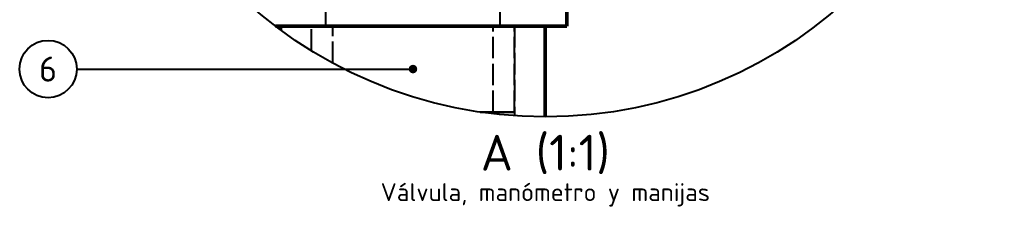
# Model space of a CAD drawing. Header units: millimetres. Extents: x 0 to 594, y 0 to 420.
# Drawn here: x 270.3 to 406.3, y 251.5 to 277.6 of the extents above; entities that cross this region are included whole.
import ezdxf
from ezdxf.enums import TextEntityAlignment as Align

# ---------------------------------------------------------------- set-up
doc = ezdxf.new("R2010")
doc.units = ezdxf.units.MM
doc.linetypes.add('ISO02-TRAZOS', pattern=[3.75, 3, -0.75])
for name, color, linetype, lineweight in [('01-VISIBLE', 7, 'CONTINUOUS', 50), ('02-OCULTA', 4, 'ISO02-TRAZOS', 25), ('06-TEXTO', 7, 'CONTINUOUS', 25), ('08-FINA', 5, 'CONTINUOUS', 25)]:
    doc.layers.add(name, color=color, linetype=linetype, lineweight=lineweight)
doc.styles.add('ISO3098', font='isocpeur.ttf')

msp = doc.modelspace()

# ---------------------------------------------------------------- hatches: boundary and pattern name
at = {"layer": '08-FINA'}
h = msp.add_hatch(color=7, dxfattribs=at)
h.dxf.hatch_style = 1
edge = h.paths.add_edge_path()
edge.add_arc((325.33, 270.67), 0.6, 0, 360)

# ---------------------------------------------------------------- linework, layer by layer
at = {"layer": '01-VISIBLE'}
for points in [[(346.83, 276.67), (346.83, 286.67)], [(306.12, 276.67), (306.33, 276.67), (306.83, 276.67), (307.33, 276.67), (307.83, 276.67), (308.33, 276.67), (308.83, 276.67), (309.33, 276.67), (309.83, 276.67), (310.33, 276.67), (310.83, 276.67), (311.33, 276.67), (311.83, 276.67), (312.33, 276.67), (312.83, 276.67), (313.33, 276.67), (313.83, 276.67), (314.33, 276.67), (314.83, 276.67), (315.33, 276.67), (315.83, 276.67), (316.33, 276.67), (316.83, 276.67), (317.33, 276.67), (317.83, 276.67), (318.33, 276.67), (318.83, 276.67), (319.33, 276.67), (319.83, 276.67), (320.33, 276.67), (320.83, 276.67), (321.33, 276.67), (321.83, 276.67), (322.33, 276.67), (322.83, 276.67), (323.33, 276.67), (323.83, 276.67), (324.33, 276.67), (324.83, 276.67), (325.33, 276.67), (325.83, 276.67), (326.33, 276.67), (326.83, 276.67), (327.33, 276.67), (327.83, 276.67), (328.33, 276.67), (328.83, 276.67), (329.33, 276.67), (329.83, 276.67), (330.33, 276.67), (330.83, 276.67), (331.33, 276.67), (331.83, 276.67), (332.33, 276.67), (332.83, 276.67), (333.33, 276.67), (333.83, 276.67), (334.33, 276.67), (334.83, 276.67), (335.33, 276.67), (335.83, 276.67), (336.33, 276.67), (336.83, 276.67), (337.33, 276.67), (337.83, 276.67), (338.33, 276.67), (338.83, 276.67), (339.33, 276.67), (339.83, 276.67), (340.33, 276.67), (340.83, 276.67), (341.33, 276.67), (341.83, 276.67), (342.33, 276.67), (342.83, 276.67), (343.33, 276.67), (343.83, 276.67), (344.33, 276.67), (344.83, 276.67), (345.33, 276.67), (345.83, 276.67), (346.33, 276.67), (346.83, 276.67)], [(306.83, 276.13), (306.83, 276.67)], [(343.83, 264), (343.83, 276.67)]]:
    msp.add_lwpolyline(points, dxfattribs=at)
at = {"layer": '02-OCULTA'}
for points in [[(313.15, 276.67), (313.15, 286.67)], [(337.52, 276.67), (337.52, 286.67)], [(346.83, 276.67), (346.33, 276.67), (345.83, 276.67), (345.33, 276.67), (344.83, 276.67), (344.33, 276.67), (343.83, 276.67), (343.33, 276.67), (342.83, 276.67), (342.33, 276.67), (341.83, 276.67), (341.33, 276.67), (340.83, 276.67), (340.33, 276.67), (339.83, 276.67), (339.33, 276.67), (338.83, 276.67), (338.33, 276.67), (337.83, 276.67), (337.33, 276.67), (336.83, 276.67), (336.33, 276.67), (335.83, 276.67), (335.33, 276.67), (334.83, 276.67), (334.33, 276.67), (333.83, 276.67), (333.33, 276.67), (332.83, 276.67), (332.33, 276.67), (331.83, 276.67), (331.33, 276.67), (330.83, 276.67), (330.33, 276.67), (329.83, 276.67), (329.33, 276.67), (328.83, 276.67), (328.33, 276.67), (327.83, 276.67), (327.33, 276.67), (326.83, 276.67), (326.33, 276.67), (325.83, 276.67), (325.33, 276.67), (324.83, 276.67), (324.33, 276.67), (323.83, 276.67), (323.33, 276.67), (322.83, 276.67), (322.33, 276.67), (321.83, 276.67), (321.33, 276.67), (320.83, 276.67), (320.33, 276.67), (319.83, 276.67), (319.33, 276.67), (318.83, 276.67), (318.33, 276.67), (317.83, 276.67), (317.33, 276.67), (316.83, 276.67), (316.33, 276.67), (315.83, 276.67), (315.33, 276.67), (314.83, 276.67), (314.33, 276.67), (313.83, 276.67), (313.33, 276.67), (312.83, 276.67), (312.33, 276.67), (311.83, 276.67), (311.33, 276.67), (310.83, 276.67), (310.33, 276.67), (309.83, 276.67), (309.33, 276.67), (308.83, 276.67), (308.33, 276.67), (307.83, 276.67), (307.33, 276.67), (306.83, 276.67), (306.33, 276.67), (306.12, 276.67)], [(343.83, 276.67), (343.33, 276.67), (342.83, 276.67), (342.33, 276.67), (341.83, 276.67), (341.33, 276.67), (340.83, 276.67), (340.33, 276.67), (339.83, 276.67), (339.33, 276.67), (338.83, 276.67), (338.33, 276.67), (337.83, 276.67), (337.33, 276.67), (336.83, 276.67), (336.33, 276.67), (335.83, 276.67), (335.33, 276.67), (334.83, 276.67), (334.33, 276.67), (333.83, 276.67), (333.33, 276.67), (332.83, 276.67), (332.33, 276.67), (331.83, 276.67), (331.33, 276.67), (330.83, 276.67), (330.33, 276.67), (329.83, 276.67), (329.33, 276.67), (328.83, 276.67), (328.33, 276.67), (327.83, 276.67), (327.33, 276.67), (326.83, 276.67), (326.33, 276.67), (325.83, 276.67), (325.33, 276.67), (324.83, 276.67), (324.33, 276.67), (323.83, 276.67), (323.33, 276.67), (322.83, 276.67), (322.33, 276.67), (321.83, 276.67), (321.33, 276.67), (320.83, 276.67), (320.33, 276.67), (319.83, 276.67), (319.33, 276.67), (318.83, 276.67), (318.33, 276.67), (317.83, 276.67), (317.33, 276.67), (316.83, 276.67), (316.33, 276.67), (315.83, 276.67), (315.33, 276.67), (314.83, 276.67), (314.33, 276.67), (313.83, 276.67), (313.33, 276.67), (312.83, 276.67), (312.33, 276.67), (311.83, 276.67), (311.33, 276.67), (310.83, 276.67), (310.33, 276.67), (309.83, 276.67), (309.33, 276.67), (308.83, 276.67), (308.33, 276.67), (307.83, 276.67), (307.33, 276.67), (306.83, 276.67)], [(306.83, 276.67), (307.33, 276.67), (307.83, 276.67), (308.33, 276.67), (308.83, 276.67), (309.33, 276.67), (309.83, 276.67), (310.33, 276.67), (310.83, 276.67), (311.33, 276.67), (311.83, 276.67), (312.33, 276.67), (312.83, 276.67), (313.33, 276.67), (313.83, 276.67), (314.33, 276.67), (314.83, 276.67), (315.33, 276.67), (315.83, 276.67), (316.33, 276.67), (316.83, 276.67), (317.33, 276.67), (317.83, 276.67), (318.33, 276.67), (318.83, 276.67), (319.33, 276.67), (319.83, 276.67), (320.33, 276.67), (320.83, 276.67), (321.33, 276.67), (321.83, 276.67), (322.33, 276.67), (322.83, 276.67), (323.33, 276.67), (323.83, 276.67), (324.33, 276.67), (324.83, 276.67), (325.33, 276.67), (325.83, 276.67), (326.33, 276.67), (326.83, 276.67), (327.33, 276.67), (327.83, 276.67), (328.33, 276.67), (328.83, 276.67), (329.33, 276.67), (329.83, 276.67), (330.33, 276.67), (330.83, 276.67), (331.33, 276.67), (331.83, 276.67), (332.33, 276.67), (332.83, 276.67), (333.33, 276.67), (333.83, 276.67), (334.33, 276.67), (334.83, 276.67), (335.33, 276.67), (335.83, 276.67), (336.33, 276.67), (336.83, 276.67), (337.33, 276.67), (337.83, 276.67), (338.33, 276.67), (338.83, 276.67), (339.33, 276.67), (339.83, 276.67), (340.33, 276.67), (340.83, 276.67), (341.33, 276.67), (341.83, 276.67), (342.33, 276.67), (342.83, 276.67), (343.33, 276.67), (343.83, 276.67)], [(339.52, 276.67), (339.01, 276.67), (338.51, 276.67), (338, 276.67), (337.49, 276.67), (336.99, 276.67), (336.48, 276.67), (335.97, 276.67), (335.47, 276.67), (334.96, 276.67), (334.45, 276.67), (333.95, 276.67), (333.44, 276.67), (332.93, 276.67), (332.43, 276.67), (331.92, 276.67), (331.41, 276.67), (330.91, 276.67), (330.4, 276.67), (329.89, 276.67), (329.39, 276.67), (328.88, 276.67), (328.37, 276.67), (327.87, 276.67), (327.36, 276.67), (326.85, 276.67), (326.35, 276.67), (325.84, 276.67), (325.33, 276.67), (324.83, 276.67), (324.32, 276.67), (323.81, 276.67), (323.31, 276.67), (322.8, 276.67), (322.29, 276.67), (321.79, 276.67), (321.28, 276.67), (320.77, 276.67), (320.27, 276.67), (319.76, 276.67), (319.25, 276.67), (318.75, 276.67), (318.24, 276.67), (317.73, 276.67), (317.23, 276.67), (316.72, 276.67), (316.21, 276.67), (315.71, 276.67), (315.2, 276.67), (314.69, 276.67), (314.19, 276.67), (313.68, 276.67), (313.17, 276.67), (312.67, 276.67), (312.16, 276.67), (311.65, 276.67), (311.15, 276.67)], [(311.15, 276.67), (311.65, 276.67), (312.16, 276.67), (312.67, 276.67), (313.17, 276.67), (313.68, 276.67), (314.19, 276.67), (314.69, 276.67), (315.2, 276.67), (315.71, 276.67), (316.21, 276.67), (316.72, 276.67), (317.23, 276.67), (317.73, 276.67), (318.24, 276.67), (318.75, 276.67), (319.25, 276.67), (319.76, 276.67), (320.27, 276.67), (320.77, 276.67), (321.28, 276.67), (321.79, 276.67), (322.29, 276.67), (322.8, 276.67), (323.31, 276.67), (323.81, 276.67), (324.32, 276.67), (324.83, 276.67), (325.33, 276.67), (325.84, 276.67), (326.35, 276.67), (326.85, 276.67), (327.36, 276.67), (327.87, 276.67), (328.37, 276.67), (328.88, 276.67), (329.39, 276.67), (329.89, 276.67), (330.4, 276.67), (330.91, 276.67), (331.41, 276.67), (331.92, 276.67), (332.43, 276.67), (332.93, 276.67), (333.44, 276.67), (333.95, 276.67), (334.45, 276.67), (334.96, 276.67), (335.47, 276.67), (335.97, 276.67), (336.48, 276.67), (336.99, 276.67), (337.49, 276.67), (338, 276.67), (338.51, 276.67), (339.01, 276.67), (339.52, 276.67)], [(339.52, 276.67), (339.01, 276.67), (338.51, 276.67), (338, 276.67), (337.49, 276.67), (336.99, 276.67), (336.48, 276.67), (335.97, 276.67), (335.47, 276.67), (334.96, 276.67), (334.45, 276.67), (333.95, 276.67), (333.44, 276.67), (332.93, 276.67), (332.43, 276.67), (331.92, 276.67), (331.41, 276.67), (330.91, 276.67), (330.4, 276.67), (329.89, 276.67), (329.39, 276.67), (328.88, 276.67), (328.37, 276.67), (327.87, 276.67), (327.36, 276.67), (326.85, 276.67), (326.35, 276.67), (325.84, 276.67), (325.33, 276.67), (324.83, 276.67), (324.32, 276.67), (323.81, 276.67), (323.31, 276.67), (322.8, 276.67), (322.29, 276.67), (321.79, 276.67), (321.28, 276.67), (320.77, 276.67), (320.27, 276.67), (319.76, 276.67), (319.25, 276.67), (318.75, 276.67), (318.24, 276.67), (317.73, 276.67), (317.23, 276.67), (316.72, 276.67), (316.21, 276.67), (315.71, 276.67), (315.2, 276.67), (314.69, 276.67), (314.19, 276.67), (313.68, 276.67), (313.17, 276.67), (312.67, 276.67), (312.16, 276.67), (311.65, 276.67), (311.15, 276.67)], [(311.15, 276.67), (311.65, 276.67), (312.16, 276.67), (312.67, 276.67), (313.17, 276.67), (313.68, 276.67), (314.19, 276.67), (314.69, 276.67), (315.2, 276.67), (315.71, 276.67), (316.21, 276.67), (316.72, 276.67), (317.23, 276.67), (317.73, 276.67), (318.24, 276.67), (318.75, 276.67), (319.25, 276.67), (319.76, 276.67), (320.27, 276.67), (320.77, 276.67), (321.28, 276.67), (321.79, 276.67), (322.29, 276.67), (322.8, 276.67), (323.31, 276.67), (323.81, 276.67), (324.32, 276.67), (324.83, 276.67), (325.33, 276.67), (325.84, 276.67), (326.35, 276.67), (326.85, 276.67), (327.36, 276.67), (327.87, 276.67), (328.37, 276.67), (328.88, 276.67), (329.39, 276.67), (329.89, 276.67), (330.4, 276.67), (330.91, 276.67), (331.41, 276.67), (331.92, 276.67), (332.43, 276.67), (332.93, 276.67), (333.44, 276.67), (333.95, 276.67), (334.45, 276.67), (334.96, 276.67), (335.47, 276.67), (335.97, 276.67), (336.48, 276.67), (336.99, 276.67), (337.49, 276.67), (338, 276.67), (338.51, 276.67), (339.01, 276.67), (339.52, 276.67)], [(311.15, 273.23), (311.15, 276.67)], [(311.15, 273.23), (311.15, 276.67)], [(337.52, 276.67), (337.01, 276.67), (336.51, 276.67), (336, 276.67), (335.49, 276.67), (334.98, 276.67), (334.47, 276.67), (333.97, 276.67), (333.46, 276.67), (332.95, 276.67), (332.44, 276.67), (331.94, 276.67), (331.43, 276.67), (330.92, 276.67), (330.41, 276.67), (329.9, 276.67), (329.4, 276.67), (328.89, 276.67), (328.38, 276.67), (327.87, 276.67), (327.36, 276.67), (326.86, 276.67), (326.35, 276.67), (325.84, 276.67), (325.33, 276.67), (324.83, 276.67), (324.32, 276.67), (323.81, 276.67), (323.3, 276.67), (322.79, 276.67), (322.29, 276.67), (321.78, 276.67), (321.27, 276.67), (320.76, 276.67), (320.25, 276.67), (319.75, 276.67), (319.24, 276.67), (318.73, 276.67), (318.22, 276.67), (317.72, 276.67), (317.21, 276.67), (316.7, 276.67), (316.19, 276.67), (315.68, 276.67), (315.18, 276.67), (314.67, 276.67), (314.16, 276.67), (313.65, 276.67), (313.15, 276.67)], [(313.15, 276.67), (313.65, 276.67), (314.16, 276.67), (314.67, 276.67), (315.18, 276.67), (315.68, 276.67), (316.19, 276.67), (316.7, 276.67), (317.21, 276.67), (317.72, 276.67), (318.22, 276.67), (318.73, 276.67), (319.24, 276.67), (319.75, 276.67), (320.25, 276.67), (320.76, 276.67), (321.27, 276.67), (321.78, 276.67), (322.29, 276.67), (322.79, 276.67), (323.3, 276.67), (323.81, 276.67), (324.32, 276.67), (324.83, 276.67), (325.33, 276.67), (325.84, 276.67), (326.35, 276.67), (326.86, 276.67), (327.36, 276.67), (327.87, 276.67), (328.38, 276.67), (328.89, 276.67), (329.4, 276.67), (329.9, 276.67), (330.41, 276.67), (330.92, 276.67), (331.43, 276.67), (331.94, 276.67), (332.44, 276.67), (332.95, 276.67), (333.46, 276.67), (333.97, 276.67), (334.47, 276.67), (334.98, 276.67), (335.49, 276.67), (336, 276.67), (336.51, 276.67), (337.01, 276.67), (337.52, 276.67)], [(336.52, 276.67), (336.01, 276.67), (335.5, 276.67), (335, 276.67), (334.49, 276.67), (333.98, 276.67), (333.47, 276.67), (332.96, 276.67), (332.45, 276.67), (331.94, 276.67), (331.44, 276.67), (330.93, 276.67), (330.42, 276.67), (329.91, 276.67), (329.4, 276.67), (328.89, 276.67), (328.38, 276.67), (327.88, 276.67), (327.37, 276.67), (326.86, 276.67), (326.35, 276.67), (325.84, 276.67), (325.33, 276.67), (324.82, 276.67), (324.32, 276.67), (323.81, 276.67), (323.3, 276.67), (322.79, 276.67), (322.28, 276.67), (321.77, 276.67), (321.26, 276.67), (320.76, 276.67), (320.25, 276.67), (319.74, 276.67), (319.23, 276.67), (318.72, 276.67), (318.21, 276.67), (317.71, 276.67), (317.2, 276.67), (316.69, 276.67), (316.18, 276.67), (315.67, 276.67), (315.16, 276.67), (314.65, 276.67), (314.15, 276.67)], [(314.15, 276.67), (314.65, 276.67), (315.16, 276.67), (315.67, 276.67), (316.18, 276.67), (316.69, 276.67), (317.2, 276.67), (317.71, 276.67), (318.21, 276.67), (318.72, 276.67), (319.23, 276.67), (319.74, 276.67), (320.25, 276.67), (320.76, 276.67), (321.26, 276.67), (321.77, 276.67), (322.28, 276.67), (322.79, 276.67), (323.3, 276.67), (323.81, 276.67), (324.32, 276.67), (324.82, 276.67), (325.33, 276.67), (325.84, 276.67), (326.35, 276.67), (326.86, 276.67), (327.37, 276.67), (327.88, 276.67), (328.38, 276.67), (328.89, 276.67), (329.4, 276.67), (329.91, 276.67), (330.42, 276.67), (330.93, 276.67), (331.44, 276.67), (331.94, 276.67), (332.45, 276.67), (332.96, 276.67), (333.47, 276.67), (333.98, 276.67), (334.49, 276.67), (335, 276.67), (335.5, 276.67), (336.01, 276.67), (336.52, 276.67)], [(314.15, 271.5), (314.15, 276.67)], [(336.52, 264.67), (336.52, 276.67)], [(339.52, 276.67), (339.52, 264.15)], [(339.52, 264.67), (339.52, 276.67)], [(339.52, 264.67), (339.01, 264.67), (338.51, 264.67), (338, 264.67), (337.49, 264.67), (336.99, 264.67), (336.48, 264.67), (335.97, 264.67), (335.47, 264.67), (334.96, 264.67), (334.74, 264.67)], [(334.74, 264.67), (334.96, 264.67), (335.47, 264.67), (335.97, 264.67), (336.48, 264.67), (336.99, 264.67), (337.49, 264.67), (338, 264.67), (338.51, 264.67), (339.01, 264.67), (339.52, 264.67)], [(336.52, 264.67), (336.01, 264.67), (335.5, 264.67), (335, 264.67), (334.74, 264.67)], [(334.74, 264.67), (335, 264.67), (335.5, 264.67), (336.01, 264.67), (336.52, 264.67)]]:
    msp.add_lwpolyline(points, dxfattribs=at)
at = {"layer": '08-FINA'}
msp.add_line((278.33, 270.67), (325.33, 270.67), dxfattribs=at)
for centre, radius in [((343.83, 326.5), 62.5), ((274.33, 270.67), 4)]:
    msp.add_circle(centre, radius, dxfattribs=at)

# ---------------------------------------------------------------- texts
at = {"layer": '06-TEXTO', "style": 'ISO3098'}
for s, height, p in [('6', 3.5, (274.33, 270.67)), ('A (1:1)', 5, (343.83, 259)), ('Válvula, manómetro y manijas', 2.5, (343.83, 253.5))]:
    msp.add_text(s, height=height, dxfattribs=at).set_placement(p, align=Align.MIDDLE_CENTER)

doc.saveas('drawing.dxf')
